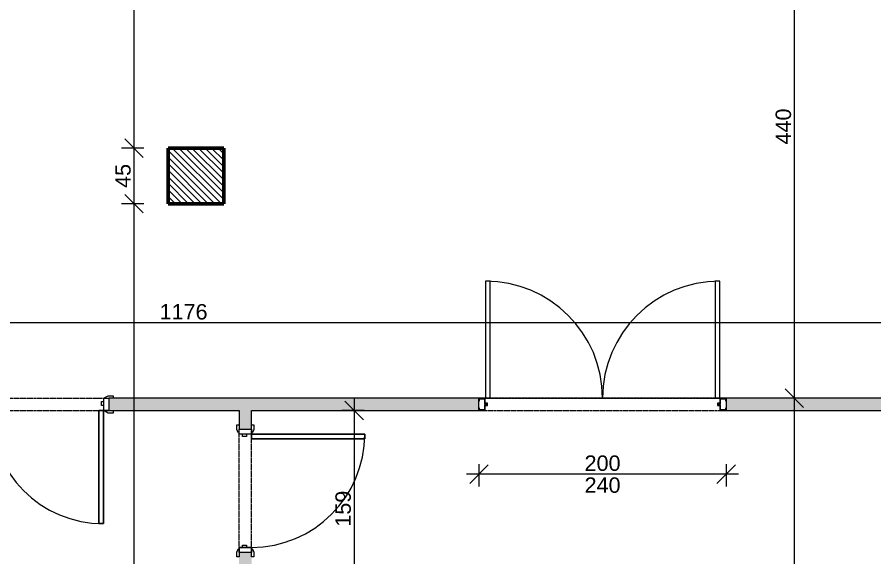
# Model space of a CAD drawing. Header units: centimetres. Extents: x -5566 to 5867, y -120 to 4683.
# Drawn here: x -4532 to -3839, y 1484 to 1922 of the extents above; entities that cross this region are included whole.
import ezdxf

# ---------------------------------------------------------------- set-up
doc = ezdxf.new("R2010")
doc.units = ezdxf.units.CM
doc.linetypes.add('Dash', pattern=[0.6, 0.3, -0.3])
for name, color, linetype, lineweight in [('A-ANNO-DIMS', 211, 'Continuous', 5), ('A-DOOR', 31, 'Continuous', 13), ('A-DOOR-FRAM', 31, 'Continuous', 15), ('A-DOOR-HDLN', 31, 'Dash', 15), ('A-WALL-PATT', 111, 'Continuous', 20), ('I-WALL', 2, 'Continuous', 13), ('S-COLS', 52, 'Continuous', 13)]:
    doc.layers.add(name, color=color, linetype=linetype, lineweight=lineweight)
doc.styles.add('Arial', font='arial.ttf', dxfattribs={"height": 12.5})
doc.dimstyles.new('100_200_2_5mm_Arial_cm', dxfattribs={"dimscale": 30.48, "dimtxt": 12.753242, "dimasz": 0.492126, "dimexe": 0.328084, "dimexo": 0.0625, "dimgap": 0.082021, "dimtad": 1, "dimdec": 0, "dimzin": 0, "dimdsep": 46, "dimtxsty": 'Arial', "dimblk1": 'OBLIQUE', "dimblk2": 'OBLIQUE', "dimsah": 1, "dimcen": 0.09, "dimdle": 0.328084, "dimazin": 0, "dimtfac": 1, "dimtdec": 4, "dimtix": 1, "dimtmove": 0, "dimatfit": 3, "dimfxl": 0.328084, "dimfxlon": 1, "dimtvp": 1, "dimtolj": 1, "dimtzin": 0, "dimlwd": 15, "dimlwe": 15, "dimarcsym": 2})
doc.dimstyles.new('200_100_2_5mm_Arial_cm___OpenHeight', dxfattribs={"dimscale": 30.48, "dimtxt": 12.753242, "dimasz": 0.492126, "dimexe": 0.328084, "dimexo": 0.0625, "dimgap": 0.082021, "dimtad": 1, "dimdec": 0, "dimzin": 0, "dimdsep": 46, "dimtxsty": 'Arial', "dimblk1": 'OBLIQUE', "dimblk2": 'OBLIQUE', "dimsah": 1, "dimcen": 0.09, "dimdle": 0.328084, "dimazin": 0, "dimtfac": 1, "dimtdec": 4, "dimtix": 1, "dimtmove": 0, "dimatfit": 3, "dimfxl": 0.328084, "dimfxlon": 1, "dimtvp": 1, "dimtolj": 1, "dimtzin": 0, "dimlwd": 18, "dimlwe": 18, "dimarcsym": 2})

# ---------------------------------------------------------------- blocks, each defined once
blk = doc.blocks.new('AR_Structural_Columns_Concrete_Rec - 450 x 450mm-V8-Level _9_00')
at = {"layer": 'S-COLS'}
h = blk.add_hatch(dxfattribs=at)
h.set_pattern_fill('FP_11', color=8, style=0, pattern_type=2)
h.set_pattern_definition([(315, (-597.5, 2397.5), (2.6516504, 2.6516504), [])])
h.paths.add_polyline_path([(-22.5, -22.5), (22.5, -22.5), (22.5, 22.5), (-22.5, 22.5)], flags=0)
at = {"layer": 'S-COLS', "lineweight": 50}
for p, q in [((22.5, 22.5), (-22.5, 22.5)), ((-22.5, 22.5), (-22.5, -22.5)), ((22.5, -22.5), (22.5, 22.5)), ((-22.5, -22.5), (22.5, -22.5))]:
    blk.add_line(p, q, dxfattribs=at)
blk = doc.blocks.new('AR_Int_Wood_Single_Louvers - W100H210-967404-Level _9_00')
at = {"layer": 'A-DOOR', "lineweight": 15}
for p, q in [((-46, 5), (-50, 5)), ((-46, -5), (-46, 5)), ((46, -5), (46, 5)), ((46, 5), (50, 5)), ((-50, -5), (-46, -5)), ((42, -5), (42, -96.6)), ((45.8, -5), (42, -5)), ((45.8, -96.6), (45.8, -5)), ((50, -5), (46, -5)), ((42, -96.6), (45.8, -96.6))]:
    blk.add_line(p, q, dxfattribs=at)
at = {"layer": 'A-DOOR'}
for p, q in [((42, -5), (45.8, -5)), ((42, -96.6), (42, -5)), ((45.8, -5), (45.8, -96.6)), ((45.8, -96.6), (42, -96.6))]:
    blk.add_line(p, q, dxfattribs=at)
blk.add_arc((45.8, -5), 91.6, 180, 270, dxfattribs=at)
at = {"layer": 'A-DOOR-FRAM'}
for p, q in [((-53.5, 7), (-49.5, 7)), ((-53.5, 5), (-53.5, 7)), ((-49.5, 7), (-46.9, 5.6)), ((46.9, 5.6), (49.5, 7)), ((49.5, 7), (53.5, 7)), ((53.5, 7), (53.5, 5)), ((-50, 5), (-53.5, 5)), ((-46, 2.2), (-44.1, 2.2)), ((-44.1, 2.2), (-44.1, -1)), ((44.1, 2.2), (46, 2.2)), ((44.1, -1), (44.1, 2.2)), ((53.5, 5), (50, 5)), ((-53.5, -7), (-53.5, -5)), ((-53.5, -5), (-50, -5)), ((-46.9, -5.6), (-49.5, -7)), ((-44.1, -1), (-46, -1)), ((46, -1), (44.1, -1)), ((49.5, -7), (46.9, -5.6)), ((50, -5), (53.5, -5)), ((53.5, -5), (53.5, -7)), ((-49.5, -7), (-53.5, -7)), ((53.5, -7), (49.5, -7))]:
    blk.add_line(p, q, dxfattribs=at)
at = {"layer": 'A-DOOR-FRAM', "lineweight": 13}
for p, q in [((-50, -5), (-50, 5)), ((-50, 5), (-46, 5)), ((-46, 5), (-46, -5)), ((46, 5), (50, 5)), ((46, -5), (46, 5)), ((50, 5), (50, -5)), ((-46, -5), (-50, -5)), ((50, -5), (46, -5))]:
    blk.add_line(p, q, dxfattribs=at)
at = {"layer": 'A-DOOR-FRAM'}
for centre, start, end in [((-47.3, 4.9), 7.12502, 60.25512), ((47.3, 4.9), 119.74488, 172.87498), ((-47.3, -4.9), 299.74488, 352.87498), ((47.3, -4.9), 187.12502, 240.25512)]:
    blk.add_arc(centre, 0.806, start, end, dxfattribs=at)
at = {"layer": 'A-DOOR-HDLN'}
for p, q in [((-50, 5), (50, 5)), ((-50, -5), (50, -5))]:
    blk.add_line(p, q, dxfattribs=at)
blk = doc.blocks.new('AR_Ext_Metal_Double - W200H240-1736373-Level _9_00')
at = {"layer": 'A-DOOR-HDLN', "linetype": 'Continuous', "lineweight": 13}
h = blk.add_hatch(dxfattribs=at)
h.set_pattern_fill('FP_93', color=256, style=0, pattern_type=2)
h.set_pattern_definition([(315, (-926.5, 2582.5), (22.45064, 22.45064), []), (315, (-926.5, 2574.563), (44.90128, 0), []), (315, (-926.5, 2590.438), (44.90128, 0), [])])
h.paths.add_polyline_path([(-100, 4.5), (-100, 3), (-99.5, 3), (-99.5, 4.5), (-95.5, 4.5), (-95.5, 0.5), (-93.5, 0.5), (-93.5, -0.5), (-95.5, -0.5), (-95.5, -4.5), (-99.5, -4.5), (-99.5, -3), (-100, -3), (-100, -5), (-95, -5), (-95, -1), (-93, -1), (-93, 1), (-95, 1), (-95, 5), (-100, 5)], flags=0)
h.paths.add_polyline_path([(93, -1), (95, -1), (95, -5), (100, -5), (100, -3), (99.5, -3), (99.5, -4.5), (95.5, -4.5), (95.5, -0.5), (93.5, -0.5), (93.5, 0.5), (95.5, 0.5), (95.5, 4.5), (99.5, 4.5), (99.5, 3), (100, 3), (100, 5), (95, 5), (95, 1), (93, 1), (93, -0.5)], flags=0)
at = {"layer": 'A-DOOR', "lineweight": 15}
for p, q in [((-91, 99.8), (-94.8, 99.8)), ((-94.8, 99.8), (-94.8, 5)), ((-91, 5), (-91, 99.8)), ((94.8, 99.8), (91, 99.8)), ((91, 99.8), (91, 5)), ((94.8, 5), (94.8, 99.8)), ((-94.8, 5), (-91, 5)), ((91, 5), (94.8, 5))]:
    blk.add_line(p, q, dxfattribs=at)
at = {"layer": 'A-DOOR'}
for centre, start, end in [((-94.8, 5), 360, 90), ((94.8, 5), 90, 180)]:
    blk.add_arc(centre, 94.8, start, end, dxfattribs=at)
at = {"layer": 'A-DOOR-FRAM'}
for p, q in [((-95, 5), (-100, 5)), ((-100, 5), (-100, 3)), ((-100, 3), (-99.5, 3)), ((-99.5, 3), (-99.5, 4.5)), ((-99.5, 4.5), (-95.5, 4.5)), ((-95.5, 4.5), (-95.5, 0.5)), ((-95.5, 0.5), (-93.5, 0.5)), ((-95, 1), (-95, 5)), ((-93, 1), (-95, 1)), ((-93.5, 0.5), (-93.5, -0.5)), ((-93, -1), (-93, 1)), ((95, 1), (93, 1)), ((93, 1), (93, -1)), ((93.5, -0.5), (93.5, 0.5)), ((93.5, 0.5), (95.5, 0.5)), ((100, 5), (95, 5)), ((95, 5), (95, 1)), ((95.5, 0.5), (95.5, 4.5)), ((95.5, 4.5), (99.5, 4.5)), ((99.5, 4.5), (99.5, 3)), ((99.5, 3), (100, 3)), ((100, 3), (100, 5)), ((-99.5, -3), (-100, -3)), ((-100, -3), (-100, -5)), ((-100, -5), (-95, -5)), ((-99.5, -4.5), (-99.5, -3)), ((-95.5, -4.5), (-99.5, -4.5)), ((-93.5, -0.5), (-95.5, -0.5)), ((-95.5, -0.5), (-95.5, -4.5)), ((-95, -5), (-95, -1)), ((-95, -1), (-93, -1)), ((93, -1), (95, -1)), ((95.5, -0.5), (93.5, -0.5)), ((95, -1), (95, -5)), ((95, -5), (100, -5)), ((95.5, -4.5), (95.5, -0.5)), ((99.5, -4.5), (95.5, -4.5)), ((100, -3), (99.5, -3)), ((99.5, -3), (99.5, -4.5)), ((100, -5), (100, -3))]:
    blk.add_line(p, q, dxfattribs=at)
at = {"layer": 'A-DOOR-HDLN'}
for p, q in [((94.8, 5), (-94.8, 5)), ((-94.8, 5), (94.8, 5)), ((-95, -5), (95, -5))]:
    blk.add_line(p, q, dxfattribs=at)
blk = doc.blocks.new('_Oblique')
at = {"color": 0, "linetype": 'ByBlock', "lineweight": -2}
blk.add_line((-0.5, -0.5), (0.5, 0.5), dxfattribs=at)
blk = doc.blocks.new('DIMBLOCK25-Level _9_00')
at = {"layer": 'A-ANNO-DIMS', "color": 0, "lineweight": 15, "transparency": 16777216}
for p, q in [((-4985.5, 1665.9), (-4985.5, 1684)), ((-3809.5, 1665.9), (-3809.5, 1684)), ((-3799.5, 1674), (-4995.5, 1674))]:
    blk.add_line(p, q, dxfattribs=at)
at = {"layer": 'Defpoints', "color": 0, "transparency": 16777216}
for p in [(-4985.5, 1674), (-4985.5, 1664), (-3809.5, 1664)]:
    blk.add_point(p, dxfattribs=at)
at = {"layer": 'A-ANNO-DIMS', "color": 0, "lineweight": 15, "transparency": 16777216, "xscale": 15, "yscale": 15, "zscale": 15, "rotation": 180}
blk.add_blockref('_Oblique', (-4985.5, 1674), dxfattribs=at)
at = {"layer": 'A-ANNO-DIMS', "color": 0, "lineweight": 15, "transparency": 16777216, "xscale": 15, "yscale": 15, "zscale": 15}
blk.add_blockref('_Oblique', (-3809.5, 1674), dxfattribs=at)
at = {"layer": 'A-ANNO-DIMS', "color": 0, "lineweight": 15, "transparency": 16777216, "insert": (-4397.5, 1682.88), "char_height": 12.5, "width": 46.1471, "attachment_point": 5, "style": 'Arial'}
blk.add_mtext('\\A1;1176', dxfattribs=at)
blk = doc.blocks.new('DIMBLOCK110-Level _9_00')
at = {"layer": 'A-ANNO-DIMS', "color": 0, "lineweight": 15, "transparency": 16777216}
for p, q in [((-3903.3, 830.49), (-3903.3, 1622.99)), ((-3895.2, 1612.99), (-3913.3, 1612.99)), ((-3911.39, 840.49), (-3893.3, 840.49))]:
    blk.add_line(p, q, dxfattribs=at)
at = {"layer": 'Defpoints', "color": 0, "transparency": 16777216}
for p in [(-3903.3, 1612.99), (-3893.3, 1612.99), (-3913.3, 840.49)]:
    blk.add_point(p, dxfattribs=at)
at = {"layer": 'A-ANNO-DIMS', "color": 0, "lineweight": 15, "transparency": 16777216, "xscale": 15, "yscale": 15, "zscale": 15}
for p, rotation in [((-3903.3, 1612.99), 90), ((-3903.3, 840.49), 270)]:
    blk.add_blockref('_Oblique', p, dxfattribs=dict(at, rotation=rotation))
at = {"layer": 'A-ANNO-DIMS', "color": 0, "lineweight": 15, "transparency": 16777216, "insert": (-3912.07, 1226.74), "char_height": 12.5, "width": 34.6103, "attachment_point": 5, "rotation": 90, "style": 'Arial'}
blk.add_mtext('\\A1;772', dxfattribs=at)
blk = doc.blocks.new('DIMBLOCK111-Level _9_00')
at = {"layer": 'A-ANNO-DIMS', "color": 0, "lineweight": 15, "transparency": 16777216}
for p, q in [((-3903.3, 1602.99), (-3903.3, 2062.99)), ((-3911.39, 2052.99), (-3893.3, 2052.99)), ((-3895.2, 1612.99), (-3913.3, 1612.99))]:
    blk.add_line(p, q, dxfattribs=at)
at = {"layer": 'Defpoints', "color": 0, "transparency": 16777216}
for p in [(-3913.3, 2052.99), (-3903.3, 2052.99), (-3893.3, 1612.99)]:
    blk.add_point(p, dxfattribs=at)
at = {"layer": 'A-ANNO-DIMS', "color": 0, "lineweight": 15, "transparency": 16777216, "xscale": 15, "yscale": 15, "zscale": 15}
for p, rotation in [((-3903.3, 2052.99), 90), ((-3903.3, 1612.99), 270)]:
    blk.add_blockref('_Oblique', p, dxfattribs=dict(at, rotation=rotation))
at = {"layer": 'A-ANNO-DIMS', "color": 0, "lineweight": 15, "transparency": 16777216, "insert": (-3912.18, 1832.99), "char_height": 12.5, "width": 34.6103, "attachment_point": 5, "rotation": 90, "style": 'Arial'}
blk.add_mtext('\\A1;440', dxfattribs=at)
blk = doc.blocks.new('DIMBLOCK154-Level _9_00')
at = {"layer": 'A-ANNO-DIMS', "color": 0, "lineweight": 18, "transparency": 16777216}
for p, q in [((-4437.62, 2132.99), (-4437.62, 1805.49)), ((-4429.52, 2122.99), (-4447.62, 2122.99)), ((-4429.52, 1815.49), (-4447.62, 1815.49))]:
    blk.add_line(p, q, dxfattribs=at)
at = {"layer": 'Defpoints', "color": 0, "transparency": 16777216}
for p in [(-4427.62, 2122.99), (-4437.62, 1815.49), (-4427.62, 1815.49)]:
    blk.add_point(p, dxfattribs=at)
at = {"layer": 'A-ANNO-DIMS', "color": 0, "lineweight": 18, "transparency": 16777216, "xscale": 15, "yscale": 15, "zscale": 15}
for p, rotation in [((-4437.62, 2122.99), 90), ((-4437.62, 1815.49), 270)]:
    blk.add_blockref('_Oblique', p, dxfattribs=dict(at, rotation=rotation))
at = {"layer": 'A-ANNO-DIMS', "color": 0, "lineweight": 18, "transparency": 16777216, "insert": (-4446.5, 1969.24), "char_height": 12.5, "width": 34.6103, "attachment_point": 5, "rotation": 90, "style": 'Arial'}
blk.add_mtext('\\A1;308', dxfattribs=at)
blk = doc.blocks.new('DIMBLOCK155-Level _9_00')
at = {"layer": 'A-ANNO-DIMS', "color": 0, "lineweight": 18, "transparency": 16777216}
for p, q in [((-4437.62, 1825.49), (-4437.62, 1760.49)), ((-4429.52, 1815.49), (-4447.62, 1815.49)), ((-4429.52, 1770.49), (-4447.62, 1770.49))]:
    blk.add_line(p, q, dxfattribs=at)
at = {"layer": 'Defpoints', "color": 0, "transparency": 16777216}
for p in [(-4427.62, 1815.49), (-4437.62, 1770.49), (-4427.62, 1770.49)]:
    blk.add_point(p, dxfattribs=at)
at = {"layer": 'A-ANNO-DIMS', "color": 0, "lineweight": 18, "transparency": 16777216, "xscale": 15, "yscale": 15, "zscale": 15}
for p, rotation in [((-4437.62, 1815.49), 90), ((-4437.62, 1770.49), 270)]:
    blk.add_blockref('_Oblique', p, dxfattribs=dict(at, rotation=rotation))
at = {"layer": 'A-ANNO-DIMS', "color": 0, "lineweight": 18, "transparency": 16777216, "insert": (-4446.47, 1792.99), "char_height": 12.5, "width": 23.0736, "attachment_point": 5, "rotation": 90, "style": 'Arial'}
blk.add_mtext('\\A1;45', dxfattribs=at)
blk = doc.blocks.new('DIMBLOCK156-Level _9_00')
at = {"layer": 'A-ANNO-DIMS', "color": 0, "lineweight": 18, "transparency": 16777216}
for p, q in [((-4437.62, 1780.49), (-4437.62, 1005.49)), ((-4429.52, 1770.49), (-4447.62, 1770.49)), ((-4429.52, 1015.49), (-4447.62, 1015.49))]:
    blk.add_line(p, q, dxfattribs=at)
at = {"layer": 'Defpoints', "color": 0, "transparency": 16777216}
for p in [(-4427.62, 1770.49), (-4437.62, 1015.49), (-4427.62, 1015.49)]:
    blk.add_point(p, dxfattribs=at)
at = {"layer": 'A-ANNO-DIMS', "color": 0, "lineweight": 18, "transparency": 16777216, "xscale": 15, "yscale": 15, "zscale": 15}
for p, rotation in [((-4437.62, 1770.49), 90), ((-4437.62, 1015.49), 270)]:
    blk.add_blockref('_Oblique', p, dxfattribs=dict(at, rotation=rotation))
at = {"layer": 'A-ANNO-DIMS', "color": 0, "lineweight": 18, "transparency": 16777216, "insert": (-4446.47, 1392.99), "char_height": 12.5, "width": 34.6103, "attachment_point": 5, "rotation": 90, "style": 'Arial'}
blk.add_mtext('\\A1;755', dxfattribs=at)
blk = doc.blocks.new('DIMBLOCK275-Level _9_00')
at = {"layer": 'A-ANNO-DIMS', "color": 0, "lineweight": 15, "transparency": 16777216}
for p, q in [((-4259.45, 1612.99), (-4259.45, 1433.99)), ((-4251.35, 1602.99), (-4269.45, 1602.99)), ((-4251.35, 1443.99), (-4269.45, 1443.99))]:
    blk.add_line(p, q, dxfattribs=at)
at = {"layer": 'Defpoints', "color": 0, "transparency": 16777216}
for p in [(-4249.45, 1602.99), (-4259.45, 1443.99), (-4249.45, 1443.99)]:
    blk.add_point(p, dxfattribs=at)
at = {"layer": 'A-ANNO-DIMS', "color": 0, "lineweight": 15, "transparency": 16777216, "xscale": 15, "yscale": 15, "zscale": 15}
for p, rotation in [((-4259.45, 1602.99), 90), ((-4259.45, 1443.99), 270)]:
    blk.add_blockref('_Oblique', p, dxfattribs=dict(at, rotation=rotation))
at = {"layer": 'A-ANNO-DIMS', "color": 0, "lineweight": 15, "transparency": 16777216, "insert": (-4268.33, 1523.49), "char_height": 12.5, "width": 34.6103, "attachment_point": 5, "rotation": 90, "style": 'Arial'}
blk.add_mtext('\\A1;159', dxfattribs=at)
blk = doc.blocks.new('DIMBLOCK283-Level _9_00')
at = {"layer": 'A-ANNO-DIMS', "color": 0, "lineweight": 18, "transparency": 16777216}
for p, q in [((-4158.5, 1559.51), (-4158.5, 1541.41)), ((-3958.5, 1559.51), (-3958.5, 1541.41)), ((-3948.5, 1551.41), (-4168.5, 1551.41))]:
    blk.add_line(p, q, dxfattribs=at)
at = {"layer": 'Defpoints', "color": 0, "transparency": 16777216}
for p in [(-4158.5, 1561.41), (-3958.5, 1561.41), (-4158.5, 1551.41)]:
    blk.add_point(p, dxfattribs=at)
at = {"layer": 'A-ANNO-DIMS', "color": 0, "lineweight": 18, "transparency": 16777216, "xscale": 15, "yscale": 15, "zscale": 15, "rotation": 180}
blk.add_blockref('_Oblique', (-4158.5, 1551.41), dxfattribs=at)
at = {"layer": 'A-ANNO-DIMS', "color": 0, "lineweight": 18, "transparency": 16777216, "xscale": 15, "yscale": 15, "zscale": 15}
blk.add_blockref('_Oblique', (-3958.5, 1551.41), dxfattribs=at)
at = {"layer": 'A-ANNO-DIMS', "color": 0, "lineweight": 18, "transparency": 16777216, "char_height": 12.5, "width": 34.6103, "attachment_point": 5, "style": 'Arial'}
for s, insert in [('\\A1;200', (-4058.5, 1560.29)), ('\\A1;240', (-4058.5, 1542.53))]:
    blk.add_mtext(s, dxfattribs=dict(at, insert=insert))

msp = doc.modelspace()

# ---------------------------------------------------------------- hatches: boundary and pattern name
at = {"layer": 'A-WALL-PATT', "lineweight": 13}
h = msp.add_hatch(color=256, dxfattribs=at)
h.paths.add_polyline_path([(-4985.5, 1612.99), (-4985.5, 1602.99), (-4558, 1602.99), (-4558, 1612.99), (-4983.96, 1612.99)], flags=0)
h.paths.add_polyline_path([(-4458, 1612.99), (-4458, 1602.99), (-4158.5, 1602.99), (-4158.5, 1612.99), (-4454.5, 1612.99)], flags=0)
h.paths.add_polyline_path([(-3958.5, 1612.99), (-3958.5, 1602.99), (-3799.5, 1602.99), (-3809.5, 1612.99)], flags=0)
h = msp.add_hatch(color=256, dxfattribs=at)
h.paths.add_polyline_path([(-4352.5, 1602.99), (-4352.5, 1587.99), (-4342.5, 1587.99), (-4342.5, 1602.99)], flags=0)
h.paths.add_polyline_path([(-4352.5, 919.08), (-4352.5, 840.49), (-4342.5, 840.49), (-4342.5, 1487.99), (-4352.5, 1487.99), (-4352.5, 932.61)], flags=0)

# ---------------------------------------------------------------- linework, layer by layer
at = {"layer": 'I-WALL', "lineweight": 20}
for p, q in [((-4158.5, 1612.99), (-4454.5, 1612.99)), ((-4158.5, 1602.99), (-4158.5, 1612.99)), ((-3809.5, 1612.99), (-3958.5, 1612.99)), ((-3958.5, 1612.99), (-3958.5, 1602.99)), ((-4454.5, 1602.99), (-4352.5, 1602.99)), ((-4352.5, 1602.99), (-4352.5, 1591.49)), ((-4342.5, 1602.99), (-4158.5, 1602.99)), ((-4342.5, 1591.49), (-4342.5, 1602.99)), ((-3958.5, 1602.99), (-3798.5, 1602.99))]:
    msp.add_line(p, q, dxfattribs=at)

# ---------------------------------------------------------------- block references
at = {"layer": 'A-DOOR'}
for name, p in [('AR_Ext_Metal_Double - W200H240-1736373-Level _9_00', (-4058.5, 1607.99)), ('AR_Int_Wood_Single_Louvers - W100H210-967404-Level _9_00', (-4508, 1607.99))]:
    msp.add_blockref(name, p, dxfattribs=at)
at = {"layer": 'A-DOOR', "rotation": 89.99999999999999}
msp.add_blockref('AR_Int_Wood_Single_Louvers - W100H210-967404-Level _9_00', (-4347.5, 1537.99), dxfattribs=at)
at = {"layer": 'S-COLS'}
msp.add_blockref('AR_Structural_Columns_Concrete_Rec - 450 x 450mm-V8-Level _9_00', (-4387.5, 1792.99), dxfattribs=at)

# ---------------------------------------------------------------- dimensions: what is measured, and where the dimension line sits
at = {"layer": 'A-ANNO-DIMS', "lineweight": 18}
for base, p1, p2, override, picture, middle in [((-4437.61537503, 1815.49172688), (-4427.61537503, 2122.99172688), (-4427.61537503, 1815.49172688), {"dimpost": '<>', "dimfxl": 307.5}, 'DIMBLOCK154-Level _9_00', (-4446.50180068, 1969.24172688)), ((-4437.62, 1770.49), (-4427.62, 1815.49), (-4427.62, 1770.49), {"dimpost": '<>', "dimfxl": 45}, 'DIMBLOCK155-Level _9_00', (-4446.47, 1792.99)), ((-4437.62, 1015.49), (-4427.62, 1770.49), (-4427.62, 1015.49), {"dimpost": '<>', "dimfxl": 755}, 'DIMBLOCK156-Level _9_00', (-4446.47, 1392.99))]:
    dim = msp.add_linear_dim(base=base, p1=p1, p2=p2, angle=270, dimstyle='200_100_2_5mm_Arial_cm___OpenHeight', override=override, dxfattribs=at)
    dim.commit()
    dim.dimension.update_dxf_attribs({"geometry": picture, "text_midpoint": middle})
at = {"layer": 'A-ANNO-DIMS', "lineweight": 15}
for base, p1, p2, override, picture, middle in [((-3903.3, 2052.99), (-3893.3, 1612.99), (-3913.3, 2052.99), {"dimpost": '<>', "dimfxl": 440.454311}, 'DIMBLOCK111-Level _9_00', (-3912.18, 1832.99)), ((-3903.29572662, 1612.99172688), (-3913.29572662, 840.49172688), (-3893.29572662, 1612.99172688), {"dimpost": '<>', "dimfxl": 772.758856}, 'DIMBLOCK110-Level _9_00', (-3912.07130642, 1226.74172688)), ((-4259.45, 1443.99), (-4249.45, 1602.99), (-4249.45, 1443.99), {"dimpost": '<>', "dimfxl": 159}, 'DIMBLOCK275-Level _9_00', (-4268.33, 1523.49))]:
    dim = msp.add_linear_dim(base=base, p1=p1, p2=p2, angle=270, dimstyle='100_200_2_5mm_Arial_cm', override=override, dxfattribs=at)
    dim.commit()
    dim.dimension.update_dxf_attribs({"geometry": picture, "text_midpoint": middle})
dim = msp.add_linear_dim(base=(-4985.5, 1674), p1=(-3809.5, 1664), p2=(-4985.5, 1664), dimstyle='100_200_2_5mm_Arial_cm', override={"dimpost": '<>', "dimfxl": 1176}, dxfattribs=at)
dim.commit()
dim.dimension.update_dxf_attribs({"geometry": 'DIMBLOCK25-Level _9_00', "text_midpoint": (-4397.5, 1682.88)})
at = {"layer": 'A-ANNO-DIMS', "lineweight": 18}
dim = msp.add_linear_dim(base=(-4158.5, 1551.41), p1=(-3958.5, 1561.41), p2=(-4158.5, 1561.41), text='<>\\X240', dimstyle='200_100_2_5mm_Arial_cm___OpenHeight', override={"dimpost": '<>', "dimfxl": 200}, dxfattribs=at)
dim.commit()
dim.dimension.update_dxf_attribs({"geometry": 'DIMBLOCK283-Level _9_00', "text_midpoint": (-4058.5, 1551.41)})

doc.saveas('drawing.dxf')
